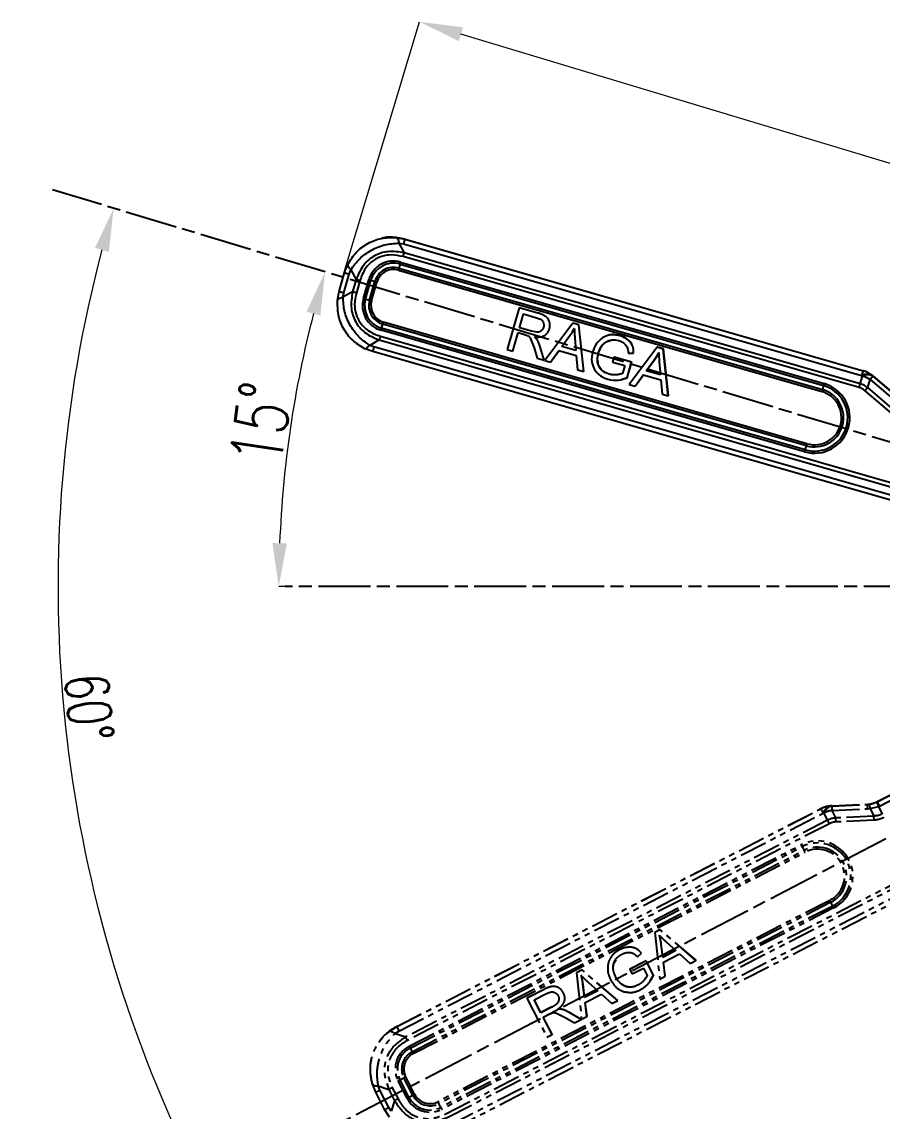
# Model space of a CAD drawing. Header units: millimetres. Extents: x 1486 to 4728, y 464 to 2757.
# Drawn here: x 3993.2 to 4192, y 976.6 to 1228.2 of the extents above; entities that cross this region are included whole.
import ezdxf

# ---------------------------------------------------------------- set-up
doc = ezdxf.new("R2010")
doc.units = ezdxf.units.MM
doc.linetypes.add('AM_ISO08W050', pattern=[18, 12, -1.5, 3, -1.5])
doc.linetypes.add('PHANTOM', pattern=[12.7, 6.35, -1.27, 1.27, -1.27, 1.27, -1.27])
for name, color, linetype, lineweight in [('AM_5', 3, 'Continuous', 25), ('AM_7', 4, 'AM_ISO08W050', 25), ('标注', 3, 'Continuous', 13)]:
    doc.layers.add(name, color=color, linetype=linetype, lineweight=lineweight)
doc.styles.add('SLDTEXTSTYLE1', font='txt.shx', dxfattribs={"width": 0.7, "bigfont": 'gbcbig.shx'})
doc.dimstyles.new('SLDDIMSTYLE12$0', dxfattribs={"dimtxt": 12, "dimasz": 10, "dimexe": 0, "dimexo": 0.0625, "dimgap": 0.875, "dimtad": 1, "dimdec": 1, "dimlfac": 1.8, "dimrnd": 1e-09, "dimzin": 12, "dimdsep": 46, "dimtxsty": 'SLDTEXTSTYLE1', "dimcen": 0.09, "dimdle": 8.16, "dimclrd": 3, "dimclre": 3, "dimadec": 0, "dimazin": 3, "dimtfac": 1, "dimtdec": 1, "dimtofl": 0, "dimtmove": 0, "dimatfit": 3, "dimfxl": 0, "dimfrac": 2, "dimtolj": 1, "dimlwd": 5, "dimlwe": 5, "dimarcsym": 0})
doc.dimstyles.new('SLDDIMSTYLE12$2', dxfattribs={"dimtxt": 12, "dimasz": 10, "dimexe": 0, "dimexo": 0.0625, "dimgap": 0.875, "dimtad": 1, "dimdec": 1, "dimlfac": 1.8, "dimrnd": 1e-09, "dimzin": 12, "dimdsep": 46, "dimtxsty": 'SLDTEXTSTYLE1', "dimcen": 0.09, "dimdle": 8.16, "dimclrd": 3, "dimclre": 3, "dimadec": 0, "dimazin": 3, "dimtfac": 1, "dimtdec": 1, "dimtofl": 0, "dimtmove": 0, "dimatfit": 3, "dimfxl": 0, "dimfrac": 2, "dimtolj": 1, "dimlwd": 5, "dimlwe": 5, "dimarcsym": 0})

# ---------------------------------------------------------------- blocks, each defined once
blk = doc.blocks.new('*D67')
at = {"layer": 'Defpoints', "color": 0, "transparency": 16777216}
for p in [(4000.29, 1189.37), (4001.71, 1108.29), (4304.56, 1097.73), (4304.56, 1097.73), (4022.95, 950.95)]:
    blk.add_point(p, dxfattribs=at)
at = {"layer": '标注', "color": 3, "linetype": 'Continuous', "lineweight": 5, "transparency": 16777216}
blk.add_arc((4304.56, 1097.73), 303.03, 165.1292, 205.6373, dxfattribs=at)
at = {"layer": '标注', "color": 3, "transparency": 16777216}
for points in [[(4010.08, 1175.95), (4013.28, 1175.04), (4014.4, 1185.12)], [(4032.85, 967.36), (4029.87, 965.87), (4035.84, 957.67)]]:
    blk.add_solid(points, dxfattribs=at)
at = {"layer": '标注', "color": 0, "transparency": 16777216, "insert": (4008.71, 1069.85), "char_height": 10, "attachment_point": 5, "rotation": 275.3833, "style": 'SLDTEXTSTYLE1'}
blk.add_mtext('\\A1;60%%D', dxfattribs=at)
blk = doc.blocks.new('*D68')
at = {"layer": 'AM_5', "color": 3, "lineweight": 5, "transparency": 16777216}
blk.add_line((4054, 1097.76), (4052.54, 1097.76), dxfattribs=at)
at = {"layer": 'AM_5', "color": 3, "linetype": 'Continuous', "lineweight": 5, "transparency": 16777216}
blk.add_arc((4304.46, 1097.76), 251.91, 165.5129, 177.7254, dxfattribs=at)
at = {"layer": 'AM_5', "color": 3, "transparency": 16777216}
for points in [[(4058.95, 1161.23), (4062.16, 1160.33), (4063.25, 1170.41)], [(4054.41, 1107.72), (4051.07, 1107.79), (4052.54, 1097.76)]]:
    blk.add_solid(points, dxfattribs=at)
at = {"layer": 'Defpoints', "color": 0, "transparency": 16777216}
for p in [(4000.29, 1189.37), (4057.32, 1146.58), (4054.06, 1097.76), (4304.56, 1097.73), (4307.71, 1097.76)]:
    blk.add_point(p, dxfattribs=at)
at = {"layer": 'AM_5', "color": 0, "transparency": 16777216, "insert": (4048.43, 1135.48), "char_height": 12, "attachment_point": 5, "rotation": 81.6192, "style": 'SLDTEXTSTYLE1'}
blk.add_mtext('\\A1;15%%D', dxfattribs=at)
blk = doc.blocks.new('*D55')
at = {"layer": 'AM_5', "color": 3, "linetype": 'Continuous', "lineweight": 5, "transparency": 16777216}
for p, q in [((4067.63, 1170.33), (4085.06, 1228.19)), ((4312.48, 1159.69), (4094.63, 1225.3))]:
    blk.add_line(p, q, dxfattribs=at)
at = {"layer": 'AM_5', "color": 3, "lineweight": 5, "transparency": 16777216}
blk.add_line((4304.3, 1097.84), (4322.06, 1156.81), dxfattribs=at)
at = {"layer": 'AM_5', "color": 3, "transparency": 16777216}
for points in [[(4095.11, 1226.9), (4094.15, 1223.71), (4085.06, 1228.19)], [(4312.96, 1161.29), (4312, 1158.09), (4322.06, 1156.81)]]:
    blk.add_solid(points, dxfattribs=at)
at = {"layer": 'Defpoints', "color": 0, "transparency": 16777216}
for p in [(4085.06, 1228.19), (4067.61, 1170.27), (4304.28, 1097.78)]:
    blk.add_point(p, dxfattribs=at)
at = {"layer": 'AM_5', "color": 0, "transparency": 16777216, "insert": (4205.54, 1199.08), "char_height": 12, "attachment_point": 5, "rotation": 343.2384, "style": 'SLDTEXTSTYLE1'}
blk.add_mtext('\\A1;225', dxfattribs=at)

msp = doc.modelspace()

# ---------------------------------------------------------------- linework, layer by layer
at = {"color": 7, "linetype": 'Continuous', "lineweight": 25}
for p, q in [((4076.251, 1178.151), (4076.21, 1178.142)), ((4079.649, 1178.343), (4081.683, 1177.959)), ((4081.713, 1177.965), (4079.681, 1178.35)), ((4081.713, 1177.965), (4081.683, 1177.959)), ((4081.684, 1177.959), (4187.577, 1147.592)), ((4081.713, 1177.965), (4187.607, 1147.598)), ((4080.322, 1177.062), (4081.544, 1174.809)), ((4080.322, 1177.062), (4081.34, 1176.87)), ((4081.34, 1176.87), (4187.233, 1146.503)), ((4080.699, 1172.695), (4178.563, 1144.631)), ((4186.647, 1143.73), (4081.291, 1173.943)), ((4186.9, 1144.596), (4081.544, 1174.809)), ((4066.528, 1165.92), (4067.768, 1170.246)), ((4067.768, 1170.246), (4068.518, 1172.173)), ((4068.816, 1169.928), (4069.19, 1170.892)), ((4069.19, 1170.892), (4070.412, 1168.639)), ((4080.185, 1170.827), (4178.048, 1142.763)), ((4080.568, 1172.228), (4080.316, 1171.295)), ((4080.316, 1171.295), (4178.18, 1143.23)), ((4080.568, 1172.228), (4178.432, 1144.163)), ((4067.576, 1165.603), (4068.816, 1169.928)), ((4070.412, 1168.639), (4069.606, 1165.827)), ((4071.273, 1168.39), (4070.467, 1165.578)), ((4072.1, 1164.29), (4073.34, 1168.616)), ((4072.571, 1164.157), (4073.811, 1168.482)), ((4073.524, 1163.892), (4074.765, 1168.217)), ((4073.811, 1168.482), (4074.765, 1168.217)), ((4073.995, 1163.758), (4075.236, 1168.084)), ((4066.142, 1163.887), (4066.528, 1165.92)), ((4069.606, 1165.827), (4067.382, 1164.586)), ((4067.382, 1164.586), (4067.576, 1165.603)), ((4072.571, 1164.157), (4073.524, 1163.892)), ((4108.104, 1162.151), (4105.329, 1152.471)), ((4108.126, 1162.156), (4108.104, 1162.151)), ((4112.386, 1160.923), (4108.104, 1162.151)), ((4112.408, 1160.928), (4108.126, 1162.156)), ((4108.162, 1157.521), (4109.079, 1160.721)), ((4108.184, 1157.526), (4109.099, 1160.716)), ((4109.079, 1160.721), (4112.134, 1159.845)), ((4112.408, 1160.928), (4112.386, 1160.923)), ((4113.903, 1160.363), (4113.881, 1160.359)), ((4076.316, 1157.4), (4076.602, 1158.34)), ((4174.18, 1129.336), (4076.316, 1157.4)), ((4174.466, 1130.276), (4076.602, 1158.34)), ((4174.603, 1130.745), (4076.739, 1158.809)), ((4108.184, 1157.526), (4108.162, 1157.521)), ((4110.92, 1156.731), (4108.162, 1157.521)), ((4110.942, 1156.735), (4108.184, 1157.526)), ((4120.483, 1158.608), (4113.993, 1149.994)), ((4120.506, 1158.613), (4120.483, 1158.608)), ((4121.862, 1158.212), (4120.483, 1158.608)), ((4121.885, 1158.217), (4120.506, 1158.613)), ((4121.885, 1158.217), (4121.862, 1158.212)), ((4123.032, 1147.402), (4121.862, 1158.212)), ((4123.055, 1147.407), (4121.885, 1158.217)), ((4076.02, 1155.559), (4203.602, 1118.972)), ((4174.043, 1128.867), (4076.179, 1156.931)), ((4106.609, 1152.104), (4107.842, 1156.406)), ((4106.631, 1152.109), (4107.862, 1156.401)), ((4107.842, 1156.406), (4109.333, 1155.979)), ((4109.333, 1155.979), (4110.142, 1155.665)), ((4110.744, 1154.979), (4111.542, 1152.875)), ((4110.942, 1156.735), (4110.92, 1156.731)), ((4112.276, 1156.503), (4110.92, 1156.731)), ((4113.199, 1155.451), (4113.221, 1155.456)), ((4117.918, 1153.174), (4119.801, 1155.705)), ((4117.941, 1153.179), (4119.823, 1155.709)), ((4119.823, 1155.709), (4119.801, 1155.705)), ((4120.954, 1155.195), (4121.204, 1152.232)), ((4128.767, 1155.815), (4128.745, 1155.811)), ((4131.404, 1155.659), (4131.382, 1155.654)), ((4074.241, 1152.005), (4072.312, 1152.755)), ((4075.776, 1154.695), (4073.553, 1153.454)), ((4074.518, 1153.079), (4073.553, 1153.454)), ((4202.857, 1116.275), (4074.518, 1153.079)), ((4075.776, 1154.695), (4203.359, 1118.108)), ((4105.329, 1152.471), (4106.609, 1152.104)), ((4111.542, 1152.875), (4112.243, 1150.489)), ((4112.943, 1153.155), (4112.921, 1153.151)), ((4113.853, 1150.027), (4112.921, 1153.151)), ((4113.875, 1150.032), (4112.943, 1153.155)), ((4117.941, 1153.179), (4117.918, 1153.174)), ((4121.204, 1152.232), (4117.918, 1153.174)), ((4121.203, 1152.243), (4117.941, 1153.179)), ((4128.207, 1154.278), (4128.185, 1154.273)), ((4128.207, 1154.278), (4129.221, 1154.589)), ((4140.006, 1153.009), (4133.516, 1144.395)), ((4133.788, 1154.216), (4133.766, 1154.211)), ((4140.028, 1153.014), (4140.006, 1153.009)), ((4141.385, 1152.614), (4140.006, 1153.009)), ((4141.407, 1152.619), (4140.028, 1153.014)), ((4141.407, 1152.619), (4141.385, 1152.614)), ((4142.555, 1141.803), (4141.385, 1152.614)), ((4142.577, 1141.808), (4141.407, 1152.619)), ((4202.581, 1115.201), (4074.242, 1152.005)), ((4106.631, 1152.109), (4106.609, 1152.104)), ((4112.243, 1150.489), (4113.853, 1150.027)), ((4113.875, 1150.032), (4113.853, 1150.027)), ((4113.993, 1149.994), (4115.346, 1149.606)), ((4115.346, 1149.606), (4117.257, 1152.236)), ((4115.368, 1149.611), (4117.272, 1152.231)), ((4117.257, 1152.236), (4121.294, 1151.078)), ((4121.294, 1151.078), (4121.587, 1147.816)), ((4126.454, 1151.716), (4126.431, 1151.711)), ((4129.989, 1150.748), (4129.664, 1149.613)), ((4130.012, 1150.753), (4129.989, 1150.748)), ((4134.08, 1149.575), (4129.989, 1150.748)), ((4134.102, 1149.58), (4130.012, 1150.753)), ((4133.266, 1151.665), (4134.52, 1151.655)), ((4134.542, 1151.66), (4134.52, 1151.655)), ((4137.441, 1147.576), (4139.323, 1150.106)), ((4137.463, 1147.58), (4139.346, 1150.111)), ((4139.346, 1150.111), (4139.323, 1150.106)), ((4115.368, 1149.611), (4115.346, 1149.606)), ((4121.587, 1147.816), (4123.032, 1147.402)), ((4123.055, 1147.407), (4123.032, 1147.402)), ((4126.572, 1148.574), (4126.55, 1148.569)), ((4129.664, 1149.613), (4132.501, 1148.799)), ((4132.501, 1148.799), (4131.983, 1146.992)), ((4133.053, 1145.992), (4134.08, 1149.575)), ((4133.075, 1145.997), (4134.102, 1149.58)), ((4134.102, 1149.58), (4134.08, 1149.575)), ((4137.463, 1147.58), (4137.441, 1147.576)), ((4140.727, 1146.633), (4137.441, 1147.576)), ((4140.726, 1146.645), (4137.463, 1147.58)), ((4140.477, 1149.597), (4140.727, 1146.633)), ((4187.577, 1147.592), (4187.607, 1147.598)), ((4128.907, 1146.799), (4128.885, 1146.795)), ((4130.795, 1146.686), (4130.773, 1146.682)), ((4131.388, 1146.798), (4130.795, 1146.686)), ((4131.648, 1145.542), (4131.671, 1145.546)), ((4131.655, 1145.605), (4133.075, 1145.997)), ((4133.075, 1145.997), (4133.053, 1145.992)), ((4134.869, 1144.007), (4136.779, 1146.637)), ((4134.891, 1144.012), (4136.795, 1146.633)), ((4136.779, 1146.637), (4140.817, 1145.479)), ((4140.817, 1145.479), (4141.11, 1142.218)), ((4186.9, 1144.596), (4187.422, 1146.34)), ((4187.233, 1146.503), (4187.422, 1146.34)), ((4188.641, 1143.688), (4189.199, 1145.55)), ((4189.199, 1145.55), (4195.42, 1140.243)), ((4189.677, 1146.464), (4189.707, 1146.471)), ((4189.677, 1146.464), (4189.866, 1146.302)), ((4189.88, 1146.325), (4189.688, 1146.487)), ((4189.707, 1146.471), (4189.898, 1146.309)), ((4189.866, 1146.302), (4196.087, 1140.995)), ((4189.898, 1146.309), (4196.12, 1141.002)), ((4133.516, 1144.395), (4134.869, 1144.007)), ((4134.891, 1144.012), (4134.869, 1144.007)), ((4178.432, 1144.163), (4178.18, 1143.23)), ((4194.742, 1137.257), (4188.033, 1142.98)), ((4195.35, 1137.965), (4188.641, 1143.688)), ((4141.11, 1142.218), (4142.555, 1141.803)), ((4142.577, 1141.808), (4142.555, 1141.803)), ((4174.18, 1129.336), (4174.466, 1130.276))]:
    msp.add_line(p, q, dxfattribs=at)
at = {"color": 7, "linetype": 'PHANTOM', "lineweight": 25}
for p, q in [((4190.836, 1048.067), (4200.639, 1053.101)), ((4190.853, 1048.092), (4200.656, 1053.126)), ((4191.33, 1047.038), (4201.134, 1052.072)), ((4180.358, 1047.09), (4180.107, 1047.077)), ((4180.115, 1047.053), (4180.132, 1047.078)), ((4180.115, 1047.053), (4180.364, 1047.063)), ((4180.132, 1047.078), (4180.383, 1047.091)), ((4180.364, 1047.063), (4188.532, 1047.451)), ((4180.383, 1047.091), (4188.551, 1047.478)), ((4188.532, 1047.451), (4188.551, 1047.478)), ((4188.551, 1047.478), (4188.866, 1047.502)), ((4189.192, 1046.494), (4191.126, 1046.936)), ((4190.854, 1048.092), (4190.751, 1048.041)), ((4190.751, 1048.041), (4190.853, 1048.092)), ((4190.836, 1048.067), (4190.853, 1048.092)), ((4191.126, 1046.936), (4191.33, 1047.038)), ((4191.126, 1046.936), (4191.986, 1045.211)), ((4079.815, 996.118), (4177.812, 1046.438)), ((4079.831, 996.143), (4177.829, 1046.463)), ((4080.309, 995.089), (4178.306, 1045.409)), ((4177.812, 1046.438), (4177.829, 1046.463)), ((4178.306, 1045.409), (4178.555, 1045.42)), ((4179.368, 1043.79), (4178.555, 1045.42)), ((4180.392, 1046.059), (4188.56, 1046.446)), ((4181.259, 1044.319), (4180.392, 1046.059)), ((4190.068, 1044.737), (4181.259, 1044.319)), ((4188.56, 1046.446), (4189.192, 1046.494)), ((4189.192, 1046.494), (4190.068, 1044.737)), ((4179.368, 1043.79), (4081.868, 993.726)), ((4179.776, 1042.986), (4082.276, 992.922)), ((4190.109, 1043.805), (4181.3, 1043.387)), ((4082.699, 991.607), (4173.265, 1038.111)), ((4082.923, 991.176), (4173.489, 1037.68)), ((4083.378, 990.323), (4173.944, 1036.827)), ((4173.489, 1037.68), (4173.944, 1036.827)), ((4083.602, 989.892), (4174.168, 1036.396)), ((4091.013, 975.909), (4209.082, 1036.535)), ((4091.426, 975.112), (4209.496, 1035.738)), ((4210.384, 1034.058), (4091.615, 973.073)), ((4210.917, 1033.086), (4092.148, 972.1)), ((4179.88, 1025.275), (4089.313, 978.771)), ((4180.1, 1024.839), (4089.534, 978.335)), ((4180.536, 1023.958), (4180.1, 1024.839)), ((4180.536, 1023.958), (4089.969, 977.454)), ((4180.757, 1023.523), (4090.19, 977.018)), ((4140.692, 1018.491), (4139.416, 1017.836)), ((4139.429, 1017.854), (4139.416, 1017.836)), ((4139.416, 1017.836), (4140.578, 1007.113)), ((4140.705, 1018.51), (4139.429, 1017.854)), ((4140.705, 1018.51), (4140.692, 1018.491)), ((4148.943, 1011.408), (4140.692, 1018.491)), ((4148.956, 1011.427), (4140.705, 1018.51)), ((4134.056, 1014.46), (4134.043, 1014.441)), ((4140.918, 1015.27), (4140.905, 1015.251)), ((4141.264, 1012.118), (4140.905, 1015.251)), ((4141.277, 1012.137), (4140.918, 1015.27)), ((4142.095, 1015.669), (4144.305, 1013.679)), ((4129.3, 1012.191), (4129.287, 1012.172)), ((4129.944, 1010.687), (4130.471, 1011.607)), ((4131.331, 1013.881), (4131.318, 1013.862)), ((4135.421, 1012.243), (4136.342, 1013.094)), ((4136.355, 1013.112), (4136.342, 1013.094)), ((4144.305, 1013.679), (4141.264, 1012.118)), ((4141.277, 1012.137), (4141.264, 1012.118)), ((4144.296, 1013.687), (4141.277, 1012.137)), ((4141.424, 1010.981), (4145.16, 1012.9)), ((4145.16, 1012.9), (4147.606, 1010.722)), ((4122.625, 1009.214), (4121.349, 1008.558)), ((4122.638, 1009.233), (4121.362, 1008.577)), ((4122.638, 1009.233), (4122.625, 1009.214)), ((4130.876, 1002.131), (4122.625, 1009.214)), ((4130.889, 1002.15), (4122.638, 1009.233)), ((4129.944, 1010.687), (4129.931, 1010.668)), ((4137.445, 1011.276), (4133.66, 1009.332)), ((4133.673, 1009.351), (4133.66, 1009.332)), ((4133.66, 1009.332), (4134.199, 1008.282)), ((4137.458, 1011.295), (4133.673, 1009.351)), ((4134.199, 1008.282), (4136.824, 1009.63)), ((4136.824, 1009.63), (4137.683, 1007.957)), ((4137.458, 1011.295), (4137.445, 1011.276)), ((4139.148, 1007.96), (4137.445, 1011.276)), ((4139.161, 1007.979), (4137.458, 1011.295)), ((4141.83, 1007.756), (4141.424, 1010.981)), ((4141.843, 1007.775), (4141.438, 1010.988)), ((4147.606, 1010.722), (4148.943, 1011.408)), ((4148.956, 1011.427), (4148.943, 1011.408)), ((4121.362, 1008.577), (4121.349, 1008.558)), ((4121.349, 1008.558), (4122.511, 997.836)), ((4130.419, 1007.618), (4130.406, 1007.6)), ((4137.026, 1006.922), (4137.013, 1006.903)), ((4137.382, 1007.409), (4137.026, 1006.922)), ((4138.393, 1006.721), (4139.161, 1007.979)), ((4138.432, 1006.671), (4138.445, 1006.69)), ((4139.161, 1007.979), (4139.148, 1007.96)), ((4140.578, 1007.113), (4141.83, 1007.756)), ((4141.843, 1007.775), (4141.83, 1007.756)), ((4113.86, 1004.705), (4109.898, 1002.671)), ((4113.873, 1004.724), (4109.911, 1002.69)), ((4113.873, 1004.724), (4113.86, 1004.705)), ((4115.349, 1005.336), (4115.336, 1005.317)), ((4122.851, 1005.993), (4122.838, 1005.974)), ((4123.197, 1002.841), (4122.838, 1005.974)), ((4123.21, 1002.86), (4122.851, 1005.993)), ((4126.238, 1004.402), (4123.197, 1002.841)), ((4126.229, 1004.41), (4123.21, 1002.86)), ((4124.028, 1006.392), (4126.238, 1004.402)), ((4132.655, 1005.408), (4132.642, 1005.39)), ((4135.572, 1005.712), (4135.559, 1005.693)), ((4109.911, 1002.69), (4109.898, 1002.671)), ((4109.898, 1002.671), (4114.497, 993.714)), ((4111.587, 1002.296), (4114.414, 1003.748)), ((4113.108, 999.335), (4111.587, 1002.296)), ((4113.121, 999.353), (4111.605, 1002.305)), ((4116.805, 1001.407), (4115.66, 1000.645)), ((4123.21, 1002.86), (4123.197, 1002.841)), ((4123.357, 1001.704), (4127.093, 1003.623)), ((4123.763, 998.479), (4123.357, 1001.704)), ((4123.776, 998.498), (4123.371, 1001.711)), ((4127.093, 1003.623), (4129.539, 1001.445)), ((4129.539, 1001.445), (4130.876, 1002.131)), ((4130.889, 1002.15), (4130.876, 1002.131)), ((4115.66, 1000.645), (4113.108, 999.335)), ((4113.121, 999.353), (4113.108, 999.335)), ((4115.673, 1000.664), (4113.121, 999.353)), ((4113.638, 998.303), (4115.017, 999.011)), ((4115.017, 999.011), (4115.822, 999.336)), ((4115.673, 1000.664), (4115.66, 1000.645)), ((4116.73, 999.248), (4118.752, 998.259)), ((4118.197, 1001.272), (4118.21, 1001.291)), ((4119.582, 999.423), (4119.569, 999.404)), ((4122.386, 997.764), (4119.569, 999.404)), ((4122.399, 997.783), (4119.582, 999.423)), ((4115.682, 994.322), (4113.638, 998.303)), ((4115.695, 994.341), (4113.656, 998.312)), ((4118.752, 998.259), (4120.896, 996.999)), ((4120.896, 996.999), (4122.386, 997.764)), ((4122.399, 997.783), (4122.386, 997.764)), ((4122.511, 997.836), (4123.763, 998.479)), ((4123.776, 998.498), (4123.763, 998.479)), ((4078.068, 995.007), (4079.815, 996.118)), ((4079.831, 996.143), (4078.086, 995.034)), ((4079.435, 994.533), (4080.309, 995.089)), ((4079.435, 994.533), (4081.868, 993.726)), ((4079.831, 996.143), (4079.815, 996.118)), ((4114.497, 993.714), (4115.682, 994.322)), ((4115.695, 994.341), (4115.682, 994.322)), ((4075.722, 992.541), (4075.698, 992.506)), ((4082.923, 991.176), (4083.378, 990.323)), ((4080.559, 983.821), (4081.435, 984.28)), ((4082.615, 979.818), (4080.559, 983.821)), ((4083.491, 980.277), (4081.435, 984.28)), ((4083.926, 980.502), (4081.87, 984.505)), ((4074.946, 980.972), (4074.173, 982.89)), ((4075.54, 982.416), (4077.973, 981.609)), ((4075.927, 981.457), (4075.54, 982.416)), ((4077.982, 977.454), (4075.927, 981.457)), ((4077.973, 981.609), (4079.309, 979.007)), ((4078.771, 982.016), (4080.107, 979.415)), ((4082.18, 979.593), (4080.124, 983.596)), ((4077.001, 976.969), (4074.946, 980.972)), ((4079.309, 979.007), (4078.537, 976.581)), ((4082.615, 979.818), (4083.491, 980.277)), ((4078.111, 975.222), (4077.001, 976.969)), ((4078.537, 976.581), (4077.982, 977.454)), ((4089.969, 977.454), (4089.534, 978.335))]:
    msp.add_line(p, q, dxfattribs=at)
at = {"color": 7, "linetype": 'Continuous', "lineweight": 25}
for centre, radius, start, end in [((4079.059, 1166.976), 5.949, 73.99917, 164.00247), ((4115.767, 1162.585), 36.496, 163.9172, 164.67984), ((4079.062, 1166.977), 5.462, 73.99917, 164.00247), ((4079.079, 1166.981), 4.488, 73.99917, 164.00247), ((4079.082, 1166.981), 4.001, 73.99917, 164.00247), ((4045.115, 1180.938), 36.498, 343.91719, 344.67981), ((4092.674, 1235.845), 69.954, 253.95603, 254.35706), ((4055.901, 1100.85), 69.958, 73.95602, 74.35704), ((4077.82, 1162.65), 5.95, 164.00083, 253.99752), ((4091.434, 1231.52), 69.954, 253.95603, 254.35706), ((4077.822, 1162.651), 5.463, 164.00075, 253.99756), ((4077.839, 1162.655), 4.488, 164.00075, 253.99757), ((4054.661, 1096.525), 69.958, 73.95602, 74.35704), ((4077.842, 1162.655), 4.001, 164.00056, 253.99766), ((4111.897, 1146.745), 37.142, 163.32881, 164.08236), ((4041.02, 1168.995), 37.142, 343.32882, 344.08236), ((4202.91, 1142.154), 16.269, 160.47239, 164.49357), ((4186.027, 1142.185), 5.625, 49.53467, 73.99864), ((4186.056, 1142.191), 5.625, 49.53467, 73.99864), ((4188.422, 1144.403), 2.413, 58.66161, 119.51448), ((4188.611, 1144.241), 2.413, 58.66153, 119.51425), ((4185.517, 1139.669), 6.938, 57.94933, 74.06129), ((4204.494, 1132.652), 20.008, 136.98242, 139.86093), ((4176.303, 1136.749), 8.2, 254.00246, 74), ((4176.306, 1136.749), 7.713, 254.00238, 74.00008), ((4176.323, 1136.753), 6.738, 254.00253, 73.99993), ((4176.325, 1136.754), 6.251, 254.00255, 73.99991), ((4142.98, 1152.873), 36.497, 343.91719, 344.67983), ((4213.632, 1134.52), 36.497, 163.91719, 164.67983), ((4138.883, 1140.931), 37.143, 343.32883, 344.08237), ((4209.76, 1118.681), 37.141, 163.32879, 164.08235)]:
    msp.add_arc(centre, radius, start, end, dxfattribs=at)
at = {"color": 7, "linetype": 'PHANTOM', "lineweight": 25}
for centre, radius, start, end in [((4180.381, 1041.434), 5.625, 92.71551, 117.17948), ((4180.399, 1041.459), 5.625, 92.71551, 117.17948), ((4180.61, 1044.691), 2.413, 101.84245, 162.69532), ((4180.859, 1044.702), 2.413, 101.84237, 162.69509), ((4200.372, 1047.12), 20.008, 180.16327, 183.04177), ((4208.539, 1047.508), 20.007, 180.16315, 183.04177), ((4205.737, 1054.594), 16.269, 203.65317, 207.67445), ((4192.714, 1052.965), 16.269, 203.65323, 207.67441), ((4181.731, 1039.252), 6.938, 101.13017, 117.24213), ((4177.011, 1030.817), 8.2, 297.1833, 117.18084), ((4205.756, 1054.736), 36.497, 207.09803, 207.86067), ((4177.012, 1030.819), 7.713, 297.18322, 117.18092), ((4177.022, 1030.833), 6.738, 297.18337, 117.18077), ((4141.677, 1019.771), 36.497, 27.09803, 27.86067), ((4177.024, 1030.835), 6.251, 297.18339, 117.18075), ((4146.862, 1008.26), 37.143, 26.50967, 27.26321), ((4213.771, 1040.536), 37.141, 206.50963, 207.26319), ((4085.416, 986.314), 5.949, 117.18001, 207.18331), ((4115.188, 1008.231), 36.496, 207.09805, 207.86068), ((4085.418, 986.317), 5.462, 117.18001, 207.18331), ((4085.428, 986.331), 4.488, 117.18001, 207.18331), ((4085.429, 986.333), 4.001, 117.18001, 207.18331), ((4051.11, 973.267), 36.498, 27.09803, 27.86065), ((4048.217, 1045.85), 69.954, 297.13687, 297.5379), ((4113.779, 922.248), 69.958, 117.13686, 117.53788), ((4050.272, 1041.847), 69.954, 297.13687, 297.5379), ((4087.472, 982.311), 5.95, 207.18167, 297.17837), ((4087.474, 982.314), 5.463, 207.18159, 297.1784), ((4115.835, 918.245), 69.958, 117.13686, 117.53788), ((4087.484, 982.328), 4.488, 207.18159, 297.17841), ((4087.485, 982.33), 4.001, 207.1814, 297.1785), ((4056.297, 961.756), 37.142, 26.50966, 27.2632), ((4123.206, 994.032), 37.142, 206.50966, 207.26321)]:
    msp.add_arc(centre, radius, start, end, dxfattribs=at)
at = {"color": 7, "linetype": 'Continuous', "lineweight": 25}
for points, knots in [([(4068.518, 1172.173), (4069.109, 1173.139), (4070.287, 1175.064), (4073.049, 1177.115), (4076.254, 1178.372), (4078.514, 1178.353), (4079.649, 1178.343)], [0, 0, 0, 0, 0.2509207, 0.5000162, 0.7490448, 1, 1, 1, 1]), ([(4079.681, 1178.35), (4078.528, 1178.451), (4077.352, 1178.553), (4076.274, 1178.149), (4076.253, 1178.141)], [0, 0, 0, 0, 0.9811751, 1, 1, 1, 1]), ([(4079.649, 1178.343), (4079.786, 1178.274), (4080.061, 1178.135), (4080.235, 1177.42), (4080.322, 1177.062)], [0, 0, 0, 0, 0.5000005, 1, 1, 1, 1]), ([(4069.19, 1170.892), (4069.822, 1171.781), (4071.081, 1173.552), (4073.876, 1175.541), (4077.047, 1176.86), (4079.227, 1176.995), (4080.322, 1177.062)], [0, 0, 0, 0, 0.2509209, 0.5000162, 0.7490448, 1, 1, 1, 1]), ([(4081.544, 1174.809), (4080.272, 1175.015), (4077.915, 1175.396), (4074.542, 1174.284), (4071.826, 1172.01), (4070.907, 1169.817), (4070.412, 1168.639)], [0, 0, 0, 0, 0.2702915, 0.5008839, 0.7316205, 1, 1, 1, 1]), ([(4081.291, 1173.943), (4080.411, 1174.13), (4078.774, 1174.479), (4076.373, 1174.121), (4074.224, 1173.08), (4072.315, 1171.167), (4071.638, 1169.363), (4071.273, 1168.39)], [0, 0, 0, 0, 0.2085412, 0.3881399, 0.5544367, 0.759769, 1, 1, 1, 1]), ([(4068.518, 1172.173), (4068.493, 1172.015), (4068.444, 1171.697), (4068.941, 1171.161), (4069.19, 1170.892)], [0, 0, 0, 0, 0.49686735, 1, 1, 1, 1]), ([(4069.606, 1165.827), (4069.4, 1164.554), (4069.018, 1162.197), (4070.132, 1158.822), (4072.407, 1156.108), (4074.598, 1155.189), (4075.776, 1154.695)], [0, 0, 0, 0, 0.2705363, 0.5011773, 0.7319034, 1, 1, 1, 1]), ([(4070.467, 1165.578), (4070.279, 1164.697), (4069.931, 1163.059), (4070.29, 1160.657), (4071.332, 1158.508), (4073.245, 1156.601), (4075.048, 1155.924), (4076.02, 1155.559)], [0, 0, 0, 0, 0.20872371, 0.38836947, 0.55468562, 0.75997191, 1, 1, 1, 1]), ([(4072.312, 1152.755), (4071.345, 1153.347), (4069.417, 1154.527), (4067.365, 1157.291), (4066.11, 1160.494), (4066.131, 1162.754), (4066.142, 1163.887)], [0, 0, 0, 0, 0.2509467, 0.4999848, 0.7490685, 1, 1, 1, 1]), ([(4066.142, 1163.888), (4066.204, 1164.03), (4066.328, 1164.314), (4067.031, 1164.495), (4067.382, 1164.586)], [0, 0, 0, 0, 0.50000085, 1, 1, 1, 1]), ([(4073.553, 1153.454), (4072.66, 1154.088), (4070.881, 1155.352), (4068.889, 1158.149), (4067.573, 1161.319), (4067.446, 1163.495), (4067.382, 1164.586)], [0, 0, 0, 0, 0.2509467, 0.4999847, 0.7490684, 1, 1, 1, 1]), ([(4113.881, 1160.359), (4113.644, 1160.469), (4113.16, 1160.695), (4112.648, 1160.846), (4112.386, 1160.923)], [0, 0, 0, 0, 0.4889255, 1, 1, 1, 1]), ([(4113.903, 1160.363), (4113.666, 1160.474), (4113.182, 1160.7), (4112.67, 1160.851), (4112.408, 1160.928)], [0, 0, 0, 0, 0.4889255, 1, 1, 1, 1]), ([(4114.722, 1159.637), (4114.585, 1159.795), (4114.341, 1160.079), (4114.022, 1160.273), (4113.881, 1160.359)], [0, 0, 0, 0, 0.5575462, 1, 1, 1, 1]), ([(4112.134, 1159.845), (4112.443, 1159.741), (4112.891, 1159.589), (4113.386, 1159.234), (4113.54, 1159.006), (4113.612, 1158.9)], [0, 0, 0, 0, 0.5431864, 0.7867589, 1, 1, 1, 1]), ([(4113.765, 1157.664), (4113.705, 1157.502), (4113.585, 1157.178), (4113.327, 1156.948), (4113.199, 1156.834)], [0, 0, 0, 0, 0.5017512, 1, 1, 1, 1]), ([(4113.612, 1158.9), (4113.699, 1158.699), (4113.827, 1158.402), (4113.835, 1157.971), (4113.788, 1157.767), (4113.765, 1157.664)], [0, 0, 0, 0, 0.508701, 0.7517829, 1, 1, 1, 1]), ([(4115.165, 1158.562), (4115.117, 1158.784), (4115.035, 1159.17), (4114.815, 1159.497), (4114.722, 1159.637)], [0, 0, 0, 0, 0.5738958, 1, 1, 1, 1]), ([(4115.086, 1157.292), (4115.139, 1157.53), (4115.233, 1157.95), (4115.185, 1158.377), (4115.165, 1158.562)], [0, 0, 0, 0, 0.5655054, 1, 1, 1, 1]), ([(4119.801, 1155.705), (4120.007, 1156.001), (4120.387, 1156.547), (4120.697, 1157.136), (4120.838, 1157.406)], [0, 0, 0, 0, 0.5419592, 1, 1, 1, 1]), ([(4119.823, 1155.709), (4120.029, 1156.006), (4120.41, 1156.552), (4120.719, 1157.141), (4120.861, 1157.411)], [0, 0, 0, 0, 0.5419592, 1, 1, 1, 1]), ([(4120.838, 1157.406), (4120.848, 1157.046), (4120.866, 1156.308), (4120.924, 1155.572), (4120.954, 1155.195)], [0, 0, 0, 0, 0.4886907, 1, 1, 1, 1]), ([(4110.142, 1155.665), (4110.242, 1155.586), (4110.483, 1155.394), (4110.648, 1155.133), (4110.744, 1154.979)], [0, 0, 0, 0, 0.4142729, 1, 1, 1, 1]), ([(4111.603, 1155.428), (4111.93, 1155.396), (4112.537, 1155.337), (4113.396, 1155.462), (4114.149, 1155.799), (4114.771, 1156.421), (4114.978, 1156.992), (4115.086, 1157.292)], [0, 0, 0, 0, 0.2248507, 0.4169148, 0.5876668, 0.7832367, 1, 1, 1, 1]), ([(4112.921, 1153.151), (4112.746, 1153.692), (4112.469, 1154.554), (4111.837, 1155.191), (4111.603, 1155.428)], [0, 0, 0, 0, 0.628575, 1, 1, 1, 1]), ([(4112.943, 1153.155), (4112.769, 1153.697), (4112.491, 1154.559), (4111.86, 1155.196), (4111.625, 1155.433)], [0, 0, 0, 0, 0.628575, 1, 1, 1, 1]), ([(4113.199, 1156.834), (4113.057, 1156.742), (4112.776, 1156.559), (4112.443, 1156.521), (4112.276, 1156.503)], [0, 0, 0, 0, 0.50112496, 1, 1, 1, 1]), ([(4127.399, 1155.261), (4126.824, 1154.789), (4125.755, 1153.911), (4125.304, 1152.61), (4125.096, 1152.008)], [0, 0, 0, 0, 0.5381648, 1, 1, 1, 1]), ([(4131.382, 1155.654), (4130.97, 1155.75), (4130.187, 1155.934), (4128.787, 1155.919), (4127.919, 1155.507), (4127.399, 1155.261)], [0, 0, 0, 0, 0.308178, 0.5862676, 1, 1, 1, 1]), ([(4131.404, 1155.659), (4130.994, 1155.748), (4130.215, 1155.918), (4129.291, 1155.98), (4128.86, 1155.805), (4128.783, 1155.774)], [0, 0, 0, 0, 0.4764978, 0.9064737, 1, 1, 1, 1]), ([(4133.766, 1154.211), (4133.398, 1154.559), (4132.706, 1155.214), (4131.804, 1155.514), (4131.382, 1155.654)], [0, 0, 0, 0, 0.5318982, 1, 1, 1, 1]), ([(4133.788, 1154.216), (4133.42, 1154.564), (4132.729, 1155.219), (4131.827, 1155.519), (4131.404, 1155.659)], [0, 0, 0, 0, 0.53189815, 1, 1, 1, 1]), ([(4072.312, 1152.755), (4072.463, 1152.736), (4072.766, 1152.696), (4073.289, 1153.2), (4073.553, 1153.454)], [0, 0, 0, 0, 0.4968674, 1, 1, 1, 1]), ([(4126.431, 1151.711), (4126.624, 1152.247), (4126.903, 1153.022), (4127.584, 1153.849), (4127.987, 1154.133), (4128.185, 1154.273)], [0, 0, 0, 0, 0.5344662, 0.7714045, 1, 1, 1, 1]), ([(4126.454, 1151.716), (4126.664, 1152.322), (4127.02, 1153.345), (4127.863, 1154.008), (4128.207, 1154.278)], [0, 0, 0, 0, 0.5921782, 1, 1, 1, 1]), ([(4128.185, 1154.273), (4128.397, 1154.385), (4128.82, 1154.608), (4129.813, 1154.815), (4130.567, 1154.665), (4131.083, 1154.561)], [0, 0, 0, 0, 0.2394886, 0.4785859, 1, 1, 1, 1]), ([(4131.083, 1154.561), (4131.397, 1154.452), (4132.01, 1154.237), (4132.475, 1153.785), (4132.701, 1153.565)], [0, 0, 0, 0, 0.512975, 1, 1, 1, 1]), ([(4132.701, 1153.565), (4132.796, 1153.44), (4132.988, 1153.188), (4133.244, 1152.552), (4133.257, 1152.027), (4133.266, 1151.665)], [0, 0, 0, 0, 0.23103556, 0.46846759, 1, 1, 1, 1]), ([(4134.52, 1151.655), (4134.514, 1152.197), (4134.505, 1153.129), (4133.984, 1153.892), (4133.766, 1154.211)], [0, 0, 0, 0, 0.5814657, 1, 1, 1, 1]), ([(4134.542, 1151.66), (4134.536, 1152.202), (4134.527, 1153.134), (4134.006, 1153.897), (4133.788, 1154.216)], [0, 0, 0, 0, 0.5814657, 1, 1, 1, 1]), ([(4125.096, 1152.008), (4124.93, 1151.212), (4124.645, 1149.837), (4125.186, 1148.556), (4125.413, 1148.017)], [0, 0, 0, 0, 0.5794862, 1, 1, 1, 1]), ([(4126.55, 1148.569), (4126.456, 1148.793), (4126.264, 1149.252), (4126.129, 1150.328), (4126.307, 1151.144), (4126.431, 1151.711)], [0, 0, 0, 0, 0.2264152, 0.4626215, 1, 1, 1, 1]), ([(4126.572, 1148.574), (4126.4, 1149.115), (4126.069, 1150.153), (4126.329, 1151.21), (4126.454, 1151.716)], [0, 0, 0, 0, 0.520635, 1, 1, 1, 1]), ([(4139.323, 1150.106), (4139.53, 1150.402), (4139.91, 1150.949), (4140.219, 1151.538), (4140.361, 1151.808)], [0, 0, 0, 0, 0.54195929, 1, 1, 1, 1]), ([(4139.346, 1150.111), (4139.552, 1150.407), (4139.932, 1150.953), (4140.242, 1151.543), (4140.384, 1151.813)], [0, 0, 0, 0, 0.5419593, 1, 1, 1, 1]), ([(4140.361, 1151.808), (4140.37, 1151.447), (4140.389, 1150.709), (4140.447, 1149.973), (4140.477, 1149.597)], [0, 0, 0, 0, 0.4886908, 1, 1, 1, 1]), ([(4125.413, 1148.017), (4125.86, 1147.416), (4126.692, 1146.299), (4128.002, 1145.843), (4128.608, 1145.631)], [0, 0, 0, 0, 0.53725916, 1, 1, 1, 1]), ([(4128.885, 1146.795), (4128.383, 1146.982), (4127.655, 1147.253), (4126.911, 1147.953), (4126.67, 1148.364), (4126.55, 1148.569)], [0, 0, 0, 0, 0.5264104, 0.7642346, 1, 1, 1, 1]), ([(4128.907, 1146.799), (4128.34, 1147.007), (4127.368, 1147.362), (4126.806, 1148.218), (4126.572, 1148.574)], [0, 0, 0, 0, 0.5837878, 1, 1, 1, 1]), ([(4128.608, 1145.631), (4129.432, 1145.492), (4130.949, 1145.234), (4132.392, 1145.754), (4133.053, 1145.992)], [0, 0, 0, 0, 0.5424178, 1, 1, 1, 1]), ([(4130.773, 1146.682), (4130.454, 1146.648), (4129.818, 1146.582), (4129.195, 1146.724), (4128.885, 1146.795)], [0, 0, 0, 0, 0.5020846, 1, 1, 1, 1]), ([(4130.795, 1146.686), (4130.437, 1146.651), (4129.801, 1146.589), (4129.179, 1146.735), (4128.907, 1146.799)], [0, 0, 0, 0, 0.5618251, 1, 1, 1, 1]), ([(4131.983, 1146.992), (4131.843, 1146.935), (4131.455, 1146.779), (4131.039, 1146.72), (4130.773, 1146.682)], [0, 0, 0, 0, 0.3598376, 1, 1, 1, 1]), ([(4188.033, 1142.98), (4187.792, 1143.163), (4187.368, 1143.485), (4186.865, 1143.656), (4186.647, 1143.73)], [0, 0, 0, 0, 0.56777287, 1, 1, 1, 1]), ([(4188.641, 1143.688), (4188.371, 1143.885), (4187.836, 1144.275), (4187.21, 1144.49), (4186.9, 1144.596)], [0, 0, 0, 0, 0.50495342, 1, 1, 1, 1])]:
    msp.add_open_spline(points, degree=3, knots=knots, dxfattribs=at)
for points in [[(4081.684, 1177.959), (4081.664, 1177.909), (4081.624, 1177.809), (4081.435, 1177.183), (4081.34, 1176.87)], [(4081.291, 1173.943), (4081.315, 1174.027), (4081.363, 1174.194), (4081.432, 1174.431), (4081.495, 1174.645), (4081.527, 1174.754), (4081.544, 1174.809)], [(4067.768, 1170.246), (4067.811, 1170.23), (4067.896, 1170.2), (4068.51, 1170.019), (4068.816, 1169.928)], [(4071.273, 1168.39), (4071.189, 1168.414), (4071.022, 1168.462), (4070.786, 1168.53), (4070.574, 1168.591), (4070.466, 1168.623), (4070.412, 1168.639)], [(4066.528, 1165.92), (4066.571, 1165.905), (4066.656, 1165.874), (4067.269, 1165.693), (4067.576, 1165.603)], [(4070.467, 1165.578), (4070.383, 1165.602), (4070.216, 1165.65), (4069.98, 1165.718), (4069.768, 1165.78), (4069.66, 1165.811), (4069.606, 1165.827)], [(4076.02, 1155.559), (4075.996, 1155.476), (4075.948, 1155.308), (4075.881, 1155.072), (4075.821, 1154.858), (4075.791, 1154.749), (4075.776, 1154.695)], [(4074.518, 1153.079), (4074.434, 1152.768), (4074.265, 1152.147), (4074.25, 1152.052), (4074.242, 1152.005)], [(4186.647, 1143.73), (4186.671, 1143.814), (4186.719, 1143.981), (4186.788, 1144.218), (4186.851, 1144.432), (4186.883, 1144.542), (4186.9, 1144.596)], [(4188.033, 1142.98), (4188.092, 1143.049), (4188.211, 1143.188), (4188.378, 1143.383), (4188.529, 1143.558), (4188.603, 1143.645), (4188.641, 1143.688)]]:
    msp.add_open_spline(points, degree=3, dxfattribs=at)
at = {"color": 7, "linetype": 'PHANTOM', "lineweight": 25}
for points, knots in [([(4188.532, 1047.451), (4188.591, 1047.454), (4188.697, 1047.46), (4188.802, 1047.47), (4188.848, 1047.475)], [0, 0, 0, 0, 0.5576718, 1, 1, 1, 1]), ([(4188.848, 1047.475), (4189.178, 1047.525), (4189.828, 1047.622), (4190.435, 1047.886), (4190.734, 1048.016)], [0, 0, 0, 0, 0.5083155, 1, 1, 1, 1]), ([(4188.848, 1047.475), (4188.896, 1047.431), (4188.991, 1047.344), (4189.125, 1046.777), (4189.192, 1046.494)], [0, 0, 0, 0, 0.5008043, 1, 1, 1, 1]), ([(4188.866, 1047.502), (4189.196, 1047.551), (4189.845, 1047.647), (4190.452, 1047.911), (4190.751, 1048.041)], [0, 0, 0, 0, 0.50800634, 1, 1, 1, 1]), ([(4190.734, 1048.016), (4190.753, 1048.025), (4190.787, 1048.042), (4190.821, 1048.059), (4190.836, 1048.067)], [0, 0, 0, 0, 0.5601455, 1, 1, 1, 1]), ([(4190.734, 1048.016), (4190.738, 1047.958), (4190.746, 1047.843), (4191, 1047.238), (4191.126, 1046.936)], [0, 0, 0, 0, 0.5, 1, 1, 1, 1]), ([(4181.259, 1044.319), (4180.927, 1044.278), (4180.271, 1044.196), (4179.667, 1043.925), (4179.368, 1043.79)], [0, 0, 0, 0, 0.50495342, 1, 1, 1, 1]), ([(4191.986, 1045.211), (4191.685, 1045.079), (4191.073, 1044.811), (4190.406, 1044.762), (4190.068, 1044.737)], [0, 0, 0, 0, 0.4914989, 1, 1, 1, 1]), ([(4192.395, 1044.407), (4192.037, 1044.248), (4191.308, 1043.924), (4190.514, 1043.845), (4190.109, 1043.805)], [0, 0, 0, 0, 0.4902935, 1, 1, 1, 1]), ([(4181.3, 1043.387), (4181, 1043.356), (4180.47, 1043.3), (4179.986, 1043.081), (4179.776, 1042.986)], [0, 0, 0, 0, 0.56777287, 1, 1, 1, 1]), ([(4140.497, 1017.202), (4140.751, 1016.946), (4141.269, 1016.42), (4141.815, 1015.923), (4142.095, 1015.669)], [0, 0, 0, 0, 0.4886908, 1, 1, 1, 1]), ([(4140.905, 1015.251), (4140.853, 1015.608), (4140.756, 1016.267), (4140.578, 1016.909), (4140.497, 1017.202)], [0, 0, 0, 0, 0.54195929, 1, 1, 1, 1]), ([(4140.918, 1015.27), (4140.866, 1015.627), (4140.769, 1016.286), (4140.592, 1016.927), (4140.51, 1017.221)], [0, 0, 0, 0, 0.5419593, 1, 1, 1, 1]), ([(4134.043, 1014.441), (4133.537, 1014.444), (4132.584, 1014.448), (4131.721, 1014.049), (4131.318, 1013.862)], [0, 0, 0, 0, 0.5318982, 1, 1, 1, 1]), ([(4134.056, 1014.46), (4133.55, 1014.463), (4132.597, 1014.467), (4131.734, 1014.068), (4131.331, 1013.881)], [0, 0, 0, 0, 0.53189815, 1, 1, 1, 1]), ([(4136.342, 1013.094), (4135.967, 1013.485), (4135.322, 1014.158), (4134.421, 1014.358), (4134.043, 1014.441)], [0, 0, 0, 0, 0.5814657, 1, 1, 1, 1]), ([(4136.355, 1013.112), (4135.98, 1013.504), (4135.335, 1014.177), (4134.434, 1014.377), (4134.056, 1014.46)], [0, 0, 0, 0, 0.5814657, 1, 1, 1, 1]), ([(4131.318, 1013.862), (4130.951, 1013.651), (4130.255, 1013.249), (4129.244, 1012.281), (4128.893, 1011.386), (4128.682, 1010.85)], [0, 0, 0, 0, 0.308178, 0.5862676, 1, 1, 1, 1]), ([(4131.331, 1013.881), (4130.971, 1013.666), (4130.286, 1013.256), (4129.57, 1012.67), (4129.375, 1012.247), (4129.34, 1012.171)], [0, 0, 0, 0, 0.4764978, 0.9064737, 1, 1, 1, 1]), ([(4129.931, 1010.668), (4130.009, 1010.894), (4130.166, 1011.347), (4130.748, 1012.177), (4131.4, 1012.583), (4131.847, 1012.861)], [0, 0, 0, 0, 0.2394886, 0.4785859, 1, 1, 1, 1]), ([(4131.847, 1012.861), (4132.152, 1012.996), (4132.745, 1013.259), (4133.393, 1013.247), (4133.709, 1013.242)], [0, 0, 0, 0, 0.512975, 1, 1, 1, 1]), ([(4133.709, 1013.242), (4133.863, 1013.216), (4134.176, 1013.164), (4134.798, 1012.874), (4135.166, 1012.501), (4135.421, 1012.243)], [0, 0, 0, 0, 0.23103556, 0.46846759, 1, 1, 1, 1]), ([(4128.682, 1010.85), (4128.586, 1010.112), (4128.407, 1008.741), (4128.969, 1007.483), (4129.228, 1006.902)], [0, 0, 0, 0, 0.5381648, 1, 1, 1, 1]), ([(4130.406, 1007.6), (4130.179, 1008.123), (4129.853, 1008.878), (4129.784, 1009.947), (4129.883, 1010.431), (4129.931, 1010.668)], [0, 0, 0, 0, 0.5344662, 0.7714045, 1, 1, 1, 1]), ([(4130.419, 1007.618), (4130.158, 1008.204), (4129.717, 1009.194), (4129.878, 1010.254), (4129.944, 1010.687)], [0, 0, 0, 0, 0.5921782, 1, 1, 1, 1]), ([(4122.43, 1007.925), (4122.684, 1007.669), (4123.202, 1007.143), (4123.748, 1006.646), (4124.028, 1006.392)], [0, 0, 0, 0, 0.4886907, 1, 1, 1, 1]), ([(4122.838, 1005.974), (4122.786, 1006.331), (4122.689, 1006.99), (4122.512, 1007.632), (4122.43, 1007.925)], [0, 0, 0, 0, 0.5419592, 1, 1, 1, 1]), ([(4122.851, 1005.993), (4122.799, 1006.35), (4122.702, 1007.009), (4122.525, 1007.65), (4122.443, 1007.944)], [0, 0, 0, 0, 0.5419592, 1, 1, 1, 1]), ([(4129.228, 1006.902), (4129.653, 1006.208), (4130.386, 1005.011), (4131.657, 1004.446), (4132.191, 1004.209)], [0, 0, 0, 0, 0.5794862, 1, 1, 1, 1]), ([(4132.642, 1005.39), (4132.42, 1005.489), (4131.967, 1005.692), (4131.132, 1006.385), (4130.703, 1007.102), (4130.406, 1007.6)], [0, 0, 0, 0, 0.2264152, 0.4626215, 1, 1, 1, 1]), ([(4132.655, 1005.408), (4132.159, 1005.685), (4131.207, 1006.216), (4130.674, 1007.164), (4130.419, 1007.618)], [0, 0, 0, 0, 0.520635, 1, 1, 1, 1]), ([(4137.013, 1006.903), (4136.803, 1006.66), (4136.385, 1006.177), (4135.834, 1005.854), (4135.559, 1005.693)], [0, 0, 0, 0, 0.5020846, 1, 1, 1, 1]), ([(4137.026, 1006.922), (4136.789, 1006.652), (4136.368, 1006.17), (4135.814, 1005.852), (4135.572, 1005.712)], [0, 0, 0, 0, 0.5618251, 1, 1, 1, 1]), ([(4136.153, 1004.656), (4136.849, 1005.118), (4138.132, 1005.969), (4138.829, 1007.335), (4139.148, 1007.96)], [0, 0, 0, 0, 0.5424178, 1, 1, 1, 1]), ([(4137.683, 1007.957), (4137.62, 1007.82), (4137.444, 1007.441), (4137.181, 1007.113), (4137.013, 1006.903)], [0, 0, 0, 0, 0.3598376, 1, 1, 1, 1]), ([(4115.336, 1005.317), (4115.088, 1005.235), (4114.581, 1005.069), (4114.104, 1004.828), (4113.86, 1004.705)], [0, 0, 0, 0, 0.4889255, 1, 1, 1, 1]), ([(4115.349, 1005.336), (4115.101, 1005.254), (4114.594, 1005.088), (4114.117, 1004.847), (4113.873, 1004.724)], [0, 0, 0, 0, 0.4889255, 1, 1, 1, 1]), ([(4114.414, 1003.748), (4114.711, 1003.883), (4115.141, 1004.079), (4115.745, 1004.158), (4116.013, 1004.098), (4116.139, 1004.07)], [0, 0, 0, 0, 0.5431864, 0.7867589, 1, 1, 1, 1]), ([(4116.444, 1005.366), (4116.236, 1005.388), (4115.864, 1005.428), (4115.498, 1005.351), (4115.336, 1005.317)], [0, 0, 0, 0, 0.5575462, 1, 1, 1, 1]), ([(4116.139, 1004.07), (4116.339, 1003.983), (4116.636, 1003.853), (4116.937, 1003.544), (4117.042, 1003.364), (4117.096, 1003.273)], [0, 0, 0, 0, 0.508701, 0.7517829, 1, 1, 1, 1]), ([(4117.502, 1004.886), (4117.316, 1005.015), (4116.991, 1005.24), (4116.607, 1005.328), (4116.444, 1005.366)], [0, 0, 0, 0, 0.5738958, 1, 1, 1, 1]), ([(4118.314, 1003.906), (4118.19, 1004.115), (4117.97, 1004.486), (4117.644, 1004.765), (4117.502, 1004.886)], [0, 0, 0, 0, 0.5655054, 1, 1, 1, 1]), ([(4132.191, 1004.209), (4132.928, 1004.077), (4134.299, 1003.832), (4135.567, 1004.395), (4136.153, 1004.656)], [0, 0, 0, 0, 0.53725916, 1, 1, 1, 1]), ([(4135.559, 1005.693), (4135.065, 1005.487), (4134.349, 1005.186), (4133.327, 1005.187), (4132.87, 1005.322), (4132.642, 1005.39)], [0, 0, 0, 0, 0.5264104, 0.7642346, 1, 1, 1, 1]), ([(4135.572, 1005.712), (4135.016, 1005.475), (4134.064, 1005.069), (4133.069, 1005.309), (4132.655, 1005.408)], [0, 0, 0, 0, 0.5837878, 1, 1, 1, 1]), ([(4117.251, 1002.28), (4117.211, 1002.117), (4117.131, 1001.791), (4116.913, 1001.535), (4116.805, 1001.407)], [0, 0, 0, 0, 0.50112496, 1, 1, 1, 1]), ([(4117.05, 1000.163), (4117.31, 1000.364), (4117.792, 1000.736), (4118.333, 1001.414), (4118.652, 1002.176), (4118.68, 1003.055), (4118.44, 1003.613), (4118.314, 1003.906)], [0, 0, 0, 0, 0.2248507, 0.4169148, 0.5876668, 0.7832367, 1, 1, 1, 1]), ([(4117.096, 1003.273), (4117.163, 1003.113), (4117.298, 1002.795), (4117.266, 1002.451), (4117.251, 1002.28)], [0, 0, 0, 0, 0.5017512, 1, 1, 1, 1]), ([(4115.822, 999.336), (4115.949, 999.346), (4116.256, 999.372), (4116.555, 999.294), (4116.73, 999.248)], [0, 0, 0, 0, 0.4142729, 1, 1, 1, 1]), ([(4119.569, 999.404), (4119.071, 999.68), (4118.279, 1000.118), (4117.382, 1000.151), (4117.05, 1000.163)], [0, 0, 0, 0, 0.628575, 1, 1, 1, 1]), ([(4119.582, 999.423), (4119.084, 999.698), (4118.292, 1000.137), (4117.396, 1000.169), (4117.063, 1000.182)], [0, 0, 0, 0, 0.628575, 1, 1, 1, 1]), ([(4074.173, 982.89), (4073.943, 983.999), (4073.485, 986.209), (4074.096, 989.594), (4075.572, 992.704), (4077.234, 994.237), (4078.068, 995.007)], [0, 0, 0, 0, 0.2509207, 0.5000162, 0.7490448, 1, 1, 1, 1]), ([(4075.54, 982.416), (4075.392, 983.496), (4075.098, 985.65), (4075.776, 989.012), (4077.186, 992.144), (4078.683, 993.735), (4079.435, 994.533)], [0, 0, 0, 0, 0.2509209, 0.5000162, 0.7490448, 1, 1, 1, 1]), ([(4078.086, 995.034), (4077.176, 994.318), (4076.249, 993.588), (4075.739, 992.555), (4075.73, 992.536)], [0, 0, 0, 0, 0.9811751, 1, 1, 1, 1]), ([(4078.068, 995.007), (4078.215, 995.05), (4078.511, 995.137), (4079.127, 994.734), (4079.435, 994.533)], [0, 0, 0, 0, 0.5000005, 1, 1, 1, 1]), ([(4081.868, 993.726), (4080.8, 993.006), (4078.82, 991.671), (4077.121, 988.551), (4076.697, 985.035), (4077.527, 982.807), (4077.973, 981.609)], [0, 0, 0, 0, 0.2702915, 0.5008839, 0.7316205, 1, 1, 1, 1]), ([(4082.276, 992.922), (4081.507, 992.456), (4080.074, 991.59), (4078.568, 989.686), (4077.713, 987.456), (4077.631, 984.755), (4078.372, 982.976), (4078.771, 982.016)], [0, 0, 0, 0, 0.2085412, 0.3881399, 0.5544367, 0.759769, 1, 1, 1, 1]), ([(4074.173, 982.89), (4074.263, 982.758), (4074.445, 982.493), (4075.174, 982.442), (4075.54, 982.416)], [0, 0, 0, 0, 0.49686735, 1, 1, 1, 1]), ([(4079.309, 979.007), (4080.03, 977.938), (4081.365, 975.958), (4084.486, 974.259), (4088.002, 973.837), (4090.229, 974.666), (4091.426, 975.112)], [0, 0, 0, 0, 0.2705363, 0.5011773, 0.7319034, 1, 1, 1, 1]), ([(4080.107, 979.415), (4080.573, 978.644), (4081.44, 977.211), (4083.345, 975.705), (4085.576, 974.851), (4088.276, 974.769), (4090.054, 975.51), (4091.013, 975.909)], [0, 0, 0, 0, 0.20872371, 0.38836947, 0.55468562, 0.75997191, 1, 1, 1, 1])]:
    msp.add_open_spline(points, degree=3, knots=knots, dxfattribs=at)
for points in [[(4181.3, 1043.387), (4181.296, 1043.478), (4181.288, 1043.661), (4181.276, 1043.918), (4181.266, 1044.148), (4181.261, 1044.262), (4181.259, 1044.319)], [(4190.109, 1043.805), (4190.105, 1043.896), (4190.096, 1044.078), (4190.084, 1044.335), (4190.074, 1044.566), (4190.07, 1044.68), (4190.068, 1044.737)], [(4179.776, 1042.986), (4179.737, 1043.063), (4179.657, 1043.218), (4179.545, 1043.438), (4179.445, 1043.637), (4179.393, 1043.739), (4179.368, 1043.79)], [(4079.815, 996.118), (4079.834, 996.068), (4079.873, 995.968), (4080.164, 995.382), (4080.309, 995.089)], [(4082.276, 992.922), (4082.236, 992.999), (4082.157, 993.154), (4082.045, 993.374), (4081.944, 993.573), (4081.893, 993.675), (4081.868, 993.726)], [(4074.946, 980.972), (4074.987, 980.99), (4075.07, 981.026), (4075.641, 981.314), (4075.927, 981.457)], [(4078.771, 982.016), (4078.694, 981.977), (4078.539, 981.897), (4078.321, 981.786), (4078.124, 981.685), (4078.023, 981.635), (4077.973, 981.609)], [(4080.107, 979.415), (4080.03, 979.375), (4079.875, 979.296), (4079.657, 979.184), (4079.46, 979.083), (4079.359, 979.033), (4079.309, 979.007)], [(4077.001, 976.969), (4077.043, 976.987), (4077.126, 977.023), (4077.697, 977.311), (4077.982, 977.454)]]:
    msp.add_open_spline(points, degree=3, dxfattribs=at)
at = {"layer": 'AM_7'}
for p, q in [((4304.561, 1097.727), (4000.294, 1189.368)), ((4304.561, 1097.727), (4022.949, 950.952)), ((4307.71, 1097.758), (4054.058, 1097.758))]:
    msp.add_line(p, q, dxfattribs=at)

# ---------------------------------------------------------------- dimensions: what is measured, and where the dimension line sits
at = {"layer": 'AM_5'}
dim = msp.add_linear_dim(base=(4085.056, 1228.187), p1=(4304.28, 1097.785), p2=(4067.611, 1170.267), angle=163.23837, text='225', dimstyle='SLDDIMSTYLE12$0', override={"dimlfac": 1, "dimpost": ''}, dxfattribs=at)
dim.commit()
dim.dimension.update_dxf_attribs({"geometry": '*D55', "text_midpoint": (4205.539, 1199.079)})
dim = msp.add_angular_dim_2l(base=(4057.318, 1146.578), line1=((4304.561, 1097.727), (4000.294, 1189.368)), line2=((4307.71, 1097.758), (4054.058, 1097.758)), text='15%%D', dimstyle='SLDDIMSTYLE12$2', override={"dimlfac": 1, "dimpost": ''}, dxfattribs=at)
dim.commit()
dim.dimension.update_dxf_attribs({"geometry": '*D68', "text_midpoint": (4048.431, 1135.477)})
at = {"layer": '标注'}
dim = msp.add_angular_dim_2l(base=(4001.714, 1108.294), line1=((4304.561, 1097.727), (4000.294, 1189.368)), line2=((4304.561, 1097.727), (4022.949, 950.952)), text='60%%D', dimstyle='SLDDIMSTYLE12$2', override={"dimtxt": 10, "dimadec": 3, "dimtdec": 3, "dimtzin": 0}, dxfattribs=at)
dim.commit()
dim.dimension.update_dxf_attribs({"geometry": '*D67', "text_midpoint": (4008.715, 1069.848)})

doc.saveas('drawing.dxf')
